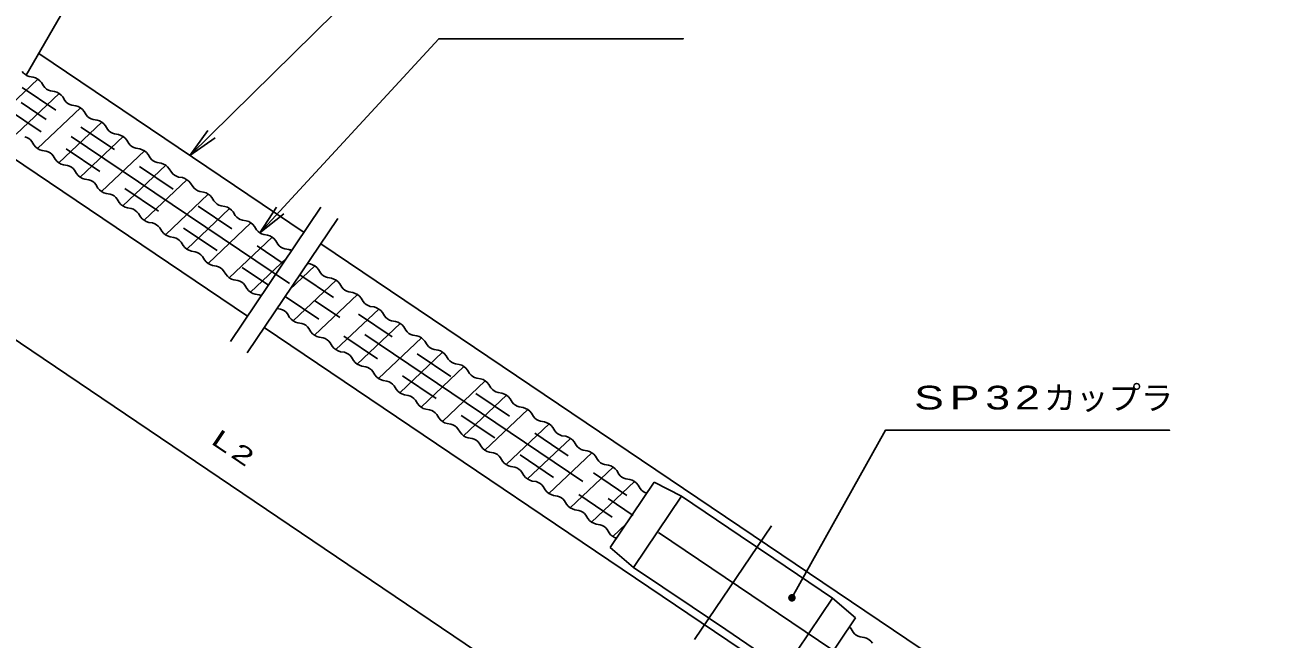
# Model space of a CAD drawing. Units: millimetres at full size, sheet at 1:3; details may follow other scales. Extents: x 60 to 2463, y 60 to 1722.
# Drawn here: x 737 to 1350, y 628 to 932 of the extents above; entities that cross this region are included whole.
import ezdxf
from ezdxf.enums import TextEntityAlignment as Align

# ---------------------------------------------------------------- set-up
doc = ezdxf.new("R2010")
doc.units = ezdxf.units.MM
doc.header["$LTSCALE"] = 3
for name, pattern in [('USER1', [58.333333, 43.333333, -5, 5, -5]), ('USER2', [11.666667, 6.666667, -5]), ('USER3', [51.666667, 26.666667, -5, 5, -5, 5, -5])]:
    doc.linetypes.add(name, pattern=pattern)
for name, color, linetype, lineweight in [('1 外形線', 7, 'Continuous', 25), ('3 隠れ線', 2, 'USER2', 25), ('4 中心線', 1, 'USER1', 25), ('5 想像線', 6, 'USER3', 25), ('6 寸法線', 4, 'Continuous', 25)]:
    doc.layers.add(name, color=color, linetype=linetype, lineweight=lineweight)
doc.styles.add('標準ベクトル', font='')
doc.styles.get('標準ベクトル').set_extended_font_data('標準ベクトル')

# ---------------------------------------------------------------- blocks, each defined once
blk = doc.blocks.new('filled_dot')
at = {"color": 0, "linetype": 'Continuous', "lineweight": -2, "const_width": 1.25}
blk.add_lwpolyline([(-0.625, 0, 1), (0.625, 0, 1)], format="xyb", close=True, dxfattribs=at)
blk = doc.blocks.new('open_arrow')
at = {"color": 0, "linetype": 'Continuous', "lineweight": -2}
blk.add_lwpolyline([(7.5, 1.25), (0, 0), (7.5, -1.25)], dxfattribs=at)

msp = doc.modelspace()

# ---------------------------------------------------------------- linework, layer by layer
at = {"layer": '1 外形線'}
for p, q in [((737.437, 907.056), (985.755, 1337.155)), ((743.643, 917.804), (874.725, 829.388)), ((721.989, 885.063), (743.191, 905.139)), ((740.894, 906.146), (738.972, 906.459)), ((745.995, 901.722), (744.985, 903.388)), ((732.518, 877.961), (753.719, 898.038)), ((751.423, 899.045), (749.5, 899.357)), ((756.523, 894.62), (755.513, 896.286)), ((743.047, 870.859), (764.248, 890.936)), ((761.952, 891.943), (760.029, 892.256)), ((767.052, 887.519), (766.042, 889.184)), ((753.576, 863.757), (774.777, 883.834)), ((772.481, 884.841), (770.558, 885.154)), ((764.104, 856.656), (785.306, 876.732)), ((777.581, 880.417), (776.571, 882.082)), ((783.01, 877.739), (781.087, 878.052)), ((718.582, 874.397), (846.765, 787.936)), ((741.253, 872.611), (740.243, 874.276)), ((788.11, 873.315), (787.1, 874.981)), ((793.538, 870.638), (791.616, 870.95)), ((747.266, 869.539), (745.343, 869.852)), ((751.782, 865.509), (750.771, 867.175)), ((774.633, 849.554), (795.834, 869.631)), ((798.638, 866.213), (797.628, 867.879)), ((757.794, 862.438), (755.872, 862.75)), ((762.31, 858.407), (761.3, 860.073)), ((785.162, 842.452), (806.363, 862.529)), ((804.067, 863.536), (802.144, 863.849)), ((809.167, 859.112), (808.157, 860.777)), ((768.323, 855.336), (766.4, 855.648)), ((772.839, 851.306), (771.829, 852.971)), ((795.691, 835.35), (816.892, 855.427)), ((814.596, 856.434), (812.673, 856.747)), ((819.696, 852.01), (818.686, 853.675)), ((778.852, 848.234), (776.929, 848.547)), ((806.219, 828.249), (827.421, 848.325)), ((825.125, 849.332), (823.202, 849.645)), ((830.225, 844.908), (829.215, 846.574)), ((783.368, 844.204), (782.358, 845.869)), ((789.381, 841.132), (787.458, 841.445)), ((816.748, 821.147), (837.95, 841.224)), ((835.653, 842.231), (833.731, 842.543)), ((793.897, 837.102), (792.887, 838.768)), ((799.91, 834.031), (797.987, 834.343)), ((827.277, 814.045), (848.478, 834.122)), ((840.754, 837.806), (839.744, 839.472)), ((846.182, 835.129), (844.259, 835.442)), ((804.425, 830), (803.415, 831.666)), ((851.282, 830.705), (850.272, 832.37)), ((856.711, 828.027), (854.788, 828.34)), ((810.438, 826.929), (808.516, 827.241)), ((814.954, 822.899), (813.944, 824.564)), ((837.806, 806.943), (859.007, 827.02)), ((861.811, 823.603), (860.801, 825.268)), ((883.015, 823.796), (1342.666, 513.758)), ((820.967, 819.827), (819.044, 820.14)), ((825.483, 815.797), (824.473, 817.463)), ((848.335, 799.842), (866.219, 816.778)), ((867.24, 820.926), (865.317, 821.238)), ((831.496, 812.725), (829.573, 813.038)), ((836.012, 808.695), (835.002, 810.361)), ((867.733, 801.139), (880.065, 812.817)), ((877.769, 813.824), (876.435, 814.041)), ((882.869, 809.399), (881.859, 811.065)), ((842.025, 805.624), (840.102, 805.936)), ((846.541, 801.593), (845.53, 803.259)), ((869.392, 785.638), (890.594, 805.715)), ((888.297, 806.722), (886.375, 807.035)), ((893.397, 802.298), (892.387, 803.963)), ((852.553, 798.522), (850.631, 798.835)), ((879.921, 778.537), (901.122, 798.613)), ((898.826, 799.62), (896.903, 799.933)), ((863.082, 791.42), (861.366, 791.699)), ((890.45, 771.435), (911.651, 791.511)), ((903.926, 795.196), (902.916, 796.862)), ((909.355, 792.519), (907.432, 792.831)), ((867.598, 787.39), (866.588, 789.056)), ((914.455, 788.094), (913.445, 789.76)), ((919.884, 785.417), (917.961, 785.729)), ((855.056, 782.344), (1314.707, 472.306)), ((873.611, 784.318), (871.688, 784.631)), ((878.127, 780.288), (877.117, 781.954)), ((900.978, 764.333), (922.18, 784.41)), ((924.984, 780.993), (923.974, 782.658)), ((930.413, 778.315), (928.49, 778.628)), ((884.14, 777.217), (882.217, 777.529)), ((888.656, 773.186), (887.646, 774.852)), ((911.507, 757.231), (932.709, 777.308)), ((935.513, 773.891), (934.503, 775.556)), ((894.669, 770.115), (892.746, 770.428)), ((899.185, 766.085), (898.174, 767.75)), ((922.036, 750.13), (943.237, 770.206)), ((940.941, 771.213), (939.018, 771.526)), ((946.041, 766.789), (945.031, 768.455)), ((905.197, 763.013), (903.275, 763.326)), ((909.713, 758.983), (908.703, 760.649)), ((932.565, 743.028), (953.766, 763.105)), ((951.47, 764.112), (949.547, 764.424)), ((956.57, 759.687), (955.56, 761.353)), ((915.726, 755.912), (913.803, 756.224)), ((943.094, 735.926), (964.295, 756.003)), ((961.999, 757.01), (960.076, 757.322)), ((967.099, 752.586), (966.089, 754.251)), ((920.242, 751.881), (919.232, 753.547)), ((926.255, 748.81), (924.332, 749.122)), ((953.622, 728.824), (974.824, 748.901)), ((972.528, 749.908), (970.605, 750.221)), ((930.771, 744.779), (929.761, 746.445)), ((936.784, 741.708), (934.861, 742.021)), ((964.151, 721.723), (985.353, 741.799)), ((977.628, 745.484), (976.618, 747.149)), ((983.056, 742.806), (981.134, 743.119)), ((941.3, 737.678), (940.29, 739.343)), ((988.156, 738.382), (987.146, 740.048)), ((993.585, 735.705), (991.662, 736.017)), ((947.313, 734.606), (945.39, 734.919)), ((951.828, 730.576), (950.818, 732.242)), ((974.68, 714.621), (995.881, 734.698)), ((998.685, 731.28), (997.675, 732.946)), ((957.841, 727.505), (955.919, 727.817)), ((962.357, 723.474), (961.347, 725.14)), ((985.209, 707.519), (1006.41, 727.596)), ((1004.114, 728.603), (1002.191, 728.916)), ((1009.214, 724.179), (1008.204, 725.844)), ((968.37, 720.403), (966.447, 720.715)), ((972.886, 716.373), (971.876, 718.038)), ((995.737, 700.417), (1016.939, 720.494)), ((1014.643, 721.501), (1012.72, 721.814)), ((1019.743, 717.077), (1018.733, 718.742)), ((978.899, 713.301), (976.976, 713.614)), ((1006.266, 693.316), (1027.468, 713.392)), ((1025.172, 714.399), (1023.249, 714.712)), ((1030.272, 709.975), (1029.262, 711.641)), ((983.415, 709.271), (982.405, 710.936)), ((989.428, 706.199), (987.505, 706.512)), ((1016.795, 686.214), (1037.996, 706.291)), ((1047.854, 705.977), (1026.045, 673.644)), ((1035.7, 707.298), (1033.778, 707.61)), ((1061.24, 698.998), (1047.854, 705.977)), ((993.944, 702.169), (992.933, 703.835)), ((999.956, 699.098), (998.034, 699.41)), ((1061.24, 698.998), (1037.53, 663.847)), ((1040.8, 702.873), (1039.79, 704.539)), ((1090.256, 679.427), (1061.24, 698.998)), ((1004.472, 695.067), (1003.462, 696.733)), ((1010.485, 691.996), (1008.562, 692.308)), ((1015.001, 687.966), (1013.991, 689.631)), ((1021.014, 684.894), (1019.091, 685.207)), ((1025.53, 680.864), (1024.52, 682.529)), ((1027.324, 679.112), (1033.994, 685.428)), ((1106.837, 668.243), (1090.256, 679.427)), ((1037.53, 663.847), (1026.045, 673.644)), ((1135.854, 648.671), (1106.837, 668.243)), ((1066.547, 644.275), (1037.53, 663.847)), ((1083.127, 633.092), (1066.547, 644.275)), ((1135.854, 648.671), (1112.144, 613.52)), ((1135.854, 648.671), (1147.339, 638.874)), ((1147.339, 638.874), (1125.53, 606.541)), ((1112.144, 613.52), (1083.127, 633.092)), ((1146.088, 631.856), (1145.078, 633.522)), ((1151.517, 629.179), (1149.594, 629.491))]:
    msp.add_line(p, q, dxfattribs=at)
for centre, radius, start, end in [((740.359, 912.296), 6, 215.36383, 256.63395), ((739.276, 899.336), 7, 35.36613, 76.63387), ((750.887, 905.195), 6, 215.36383, 256.63395), ((749.805, 892.234), 7, 35.36613, 76.63387), ((761.416, 898.093), 6, 215.36383, 256.63395), ((760.334, 885.133), 7, 35.36613, 76.63387), ((771.945, 890.991), 6, 215.36383, 256.63395), ((770.863, 878.031), 7, 35.36613, 76.63387), ((735.35, 870.804), 6, 35.36605, 76.63008), ((782.474, 883.889), 6, 215.36383, 256.63395), ((781.391, 870.929), 7, 35.36613, 76.63387), ((746.961, 876.662), 7, 215.36613, 256.63387), ((793.003, 876.788), 6, 215.36383, 256.63395), ((791.92, 863.827), 7, 35.36613, 76.63387), ((745.879, 863.702), 6, 35.36605, 76.63008), ((757.49, 869.561), 7, 215.36613, 256.63387), ((803.531, 869.686), 6, 215.36383, 256.63395), ((756.407, 856.6), 6, 35.36605, 76.63008), ((768.019, 862.459), 7, 215.36613, 256.63387), ((802.449, 856.726), 7, 35.36613, 76.63387), ((814.06, 862.584), 6, 215.36383, 256.63395), ((766.936, 849.498), 6, 35.36605, 76.63008), ((812.978, 849.624), 7, 35.36613, 76.63387), ((778.547, 855.357), 7, 215.36613, 256.63387), ((777.465, 842.397), 6, 35.36605, 76.63008), ((824.589, 855.483), 6, 215.36383, 256.63395), ((823.506, 842.522), 7, 35.36613, 76.63387), ((789.076, 848.255), 7, 215.36613, 256.63387), ((787.994, 835.295), 6, 35.36605, 76.63008), ((835.118, 848.381), 6, 215.36383, 256.63395), ((834.035, 835.42), 7, 35.36613, 76.63387), ((799.605, 841.154), 7, 215.36613, 256.63387), ((798.523, 828.193), 6, 35.36605, 76.63008), ((845.646, 841.279), 6, 215.36383, 256.63395), ((844.564, 828.319), 7, 35.36613, 76.63387), ((810.134, 834.052), 7, 215.36613, 256.63387), ((856.175, 834.177), 6, 215.36383, 256.63395), ((855.093, 821.217), 7, 35.36613, 76.63387), ((809.051, 821.091), 6, 35.36605, 76.63008), ((820.663, 826.95), 7, 215.36613, 256.63387), ((866.704, 827.076), 6, 215.36383, 256.63395), ((819.58, 813.99), 6, 35.36605, 76.63008), ((831.191, 819.848), 7, 215.36613, 256.63387), ((865.622, 814.115), 7, 64.15876, 76.63387), ((830.109, 806.888), 6, 35.36605, 76.63008), ((876.15, 807.013), 7, 35.36613, 76.63387), ((887.762, 812.872), 6, 215.36383, 256.63395), ((841.72, 812.747), 7, 215.36613, 256.63387), ((840.638, 799.786), 6, 35.36605, 76.63008), ((886.679, 799.912), 7, 35.36613, 76.63387), ((852.249, 805.645), 7, 215.36613, 256.63387), ((851.166, 792.685), 6, 65.5303, 76.63008), ((898.29, 805.77), 6, 215.36383, 256.63395), ((897.208, 792.81), 7, 35.36613, 76.63387), ((861.695, 785.583), 6, 35.36605, 76.63008), ((908.819, 798.669), 6, 215.36383, 256.63395), ((907.737, 785.708), 7, 35.36613, 76.63387), ((873.306, 791.441), 7, 215.36613, 256.63387), ((919.348, 791.567), 6, 215.36383, 256.63395), ((918.266, 778.606), 7, 35.36613, 76.63387), ((872.224, 778.481), 6, 35.36605, 76.63008), ((883.835, 784.34), 7, 215.36613, 256.63387), ((929.877, 784.465), 6, 215.36383, 256.63395), ((882.753, 771.379), 6, 35.36605, 76.63008), ((894.364, 777.238), 7, 215.36613, 256.63387), ((928.794, 771.505), 7, 35.36613, 76.63387), ((940.406, 777.363), 6, 215.36383, 256.63395), ((893.282, 764.278), 6, 35.36605, 76.63008), ((939.323, 764.403), 7, 35.36613, 76.63387), ((950.934, 770.262), 6, 215.36383, 256.63395), ((904.893, 770.136), 7, 215.36613, 256.63387), ((903.81, 757.176), 6, 35.36605, 76.63008), ((949.852, 757.301), 7, 35.36613, 76.63387), ((915.422, 763.035), 7, 215.36613, 256.63387), ((914.339, 750.074), 6, 35.36605, 76.63008), ((961.463, 763.16), 6, 215.36383, 256.63395), ((960.381, 750.199), 7, 35.36613, 76.63387), ((925.95, 755.933), 7, 215.36613, 256.63387), ((924.868, 742.972), 6, 35.36605, 76.63008), ((971.992, 756.058), 6, 215.36383, 256.63395), ((970.909, 743.098), 7, 35.36613, 76.63387), ((936.479, 748.831), 7, 215.36613, 256.63387), ((982.521, 748.956), 6, 215.36383, 256.63395), ((981.438, 735.996), 7, 35.36613, 76.63387), ((935.397, 735.871), 6, 35.36605, 76.63008), ((947.008, 741.729), 7, 215.36613, 256.63387), ((993.049, 741.855), 6, 215.36383, 256.63395), ((991.967, 728.894), 7, 35.36613, 76.63387), ((945.925, 728.769), 6, 35.36605, 76.63008), ((957.537, 734.628), 7, 215.36613, 256.63387), ((1003.578, 734.753), 6, 215.36383, 256.63395), ((956.454, 721.667), 6, 35.36605, 76.63008), ((968.066, 727.526), 7, 215.36613, 256.63387), ((1002.496, 721.793), 7, 35.36613, 76.63387), ((1014.107, 727.651), 6, 215.36383, 256.63395), ((966.983, 714.565), 6, 35.36605, 76.63008), ((1013.025, 714.691), 7, 35.36613, 76.63387), ((978.594, 720.424), 7, 215.36613, 256.63387), ((977.512, 707.464), 6, 35.36605, 76.63008), ((1024.636, 720.55), 6, 215.36383, 256.63395), ((1023.553, 707.589), 7, 35.36613, 76.63387), ((989.123, 713.322), 7, 215.36613, 256.63387), ((988.041, 700.362), 6, 35.36605, 76.63008), ((1035.165, 713.448), 6, 215.36383, 256.63395), ((1034.082, 700.487), 7, 35.36613, 76.63387), ((999.652, 706.221), 7, 215.36613, 256.63387), ((998.569, 693.26), 6, 35.36605, 76.63008), ((1045.693, 706.346), 6, 215.36383, 255.44752), ((1010.181, 699.119), 7, 215.36613, 256.63387), ((1009.098, 686.158), 6, 35.36605, 76.63008), ((1020.709, 692.017), 7, 215.36613, 256.63387), ((1019.627, 679.057), 6, 35.36605, 76.63008), ((1031.238, 684.915), 7, 215.36613, 252.58156), ((1139.37, 629.47), 7, 35.36613, 44.89941), ((1150.981, 635.329), 6, 215.36383, 256.63395), ((1149.899, 622.368), 7, 35.36613, 76.63387)]:
    msp.add_arc(centre, radius, start, end, dxfattribs=at)
at = {"layer": '3 隠れ線'}
for p, q in [((677.404, 940.168), (864.38, 814.051)), ((670.134, 929.39), (857.11, 803.273)), ((872.67, 808.459), (1040.584, 695.199)), ((865.401, 797.681), (1033.315, 684.422))]:
    msp.add_line(p, q, dxfattribs=at)
at = {"layer": '4 中心線'}
for p, q in [((614.647, 974.658), (1591.724, 315.611)), ((1067.679, 628.117), (1105.688, 684.413))]:
    msp.add_line(p, q, dxfattribs=at)
at = {"layer": '5 想像線'}
for p, q in [((883.093, 841.793), (838.398, 775.531)), ((891.383, 836.201), (846.688, 769.939))]:
    msp.add_line(p, q, dxfattribs=at)
at = {"layer": '6 寸法線'}
msp.add_line((631.742, 843.972), (1031.284, 574.212), dxfattribs=at)
for points in [[(818.317, 867.436), (941.299, 988.627), (943.299, 988.627), (1041.635, 988.627), (992.467, 988.627)], [(852.82, 829.203), (941.299, 925.083), (943.299, 925.083), (1062.168, 925.083), (1002.734, 925.083)], [(1115.853, 648.79), (1162.054, 731.637), (1168.304, 731.637), (1302.532, 731.637), (1235.418, 731.637)]]:
    msp.add_lwpolyline(points, dxfattribs=at)

# ---------------------------------------------------------------- block references
for name, p, xscale, yscale, rotation in [('open_arrow', (818.317, 867.436), 2, 2, 44.6), ('open_arrow', (852.82, 829.203), 2, 2, 47.3), ('filled_dot', (1115.853, 648.79), 1.5, 1.5, 60.9)]:
    msp.add_blockref(name, p, dxfattribs=dict(at, xscale=xscale, yscale=yscale, rotation=rotation))

# ---------------------------------------------------------------- texts
at = {"layer": '6 寸法線', "style": '標準ベクトル'}
msp.add_text('カップラ', height=11.73, dxfattribs=at).set_placement((1240.304, 747.637), align=Align.MIDDLE_LEFT)
at = {"layer": '6 寸法線', "insert": (1176.304, 747.637), "char_height": 11.73, "attachment_point": 4, "style": '標準ベクトル'}
msp.add_mtext('\\T1.2;\\W1.4;SP32', dxfattribs=at)
at = {"layer": '6 寸法線', "insert": (840.466, 722.353), "char_height": 8.798, "attachment_point": 5, "rotation": 325.974, "style": '標準ベクトル'}
msp.add_mtext('\\T1.2;\\W1.5;L2', dxfattribs=at)

doc.saveas('drawing.dxf')
